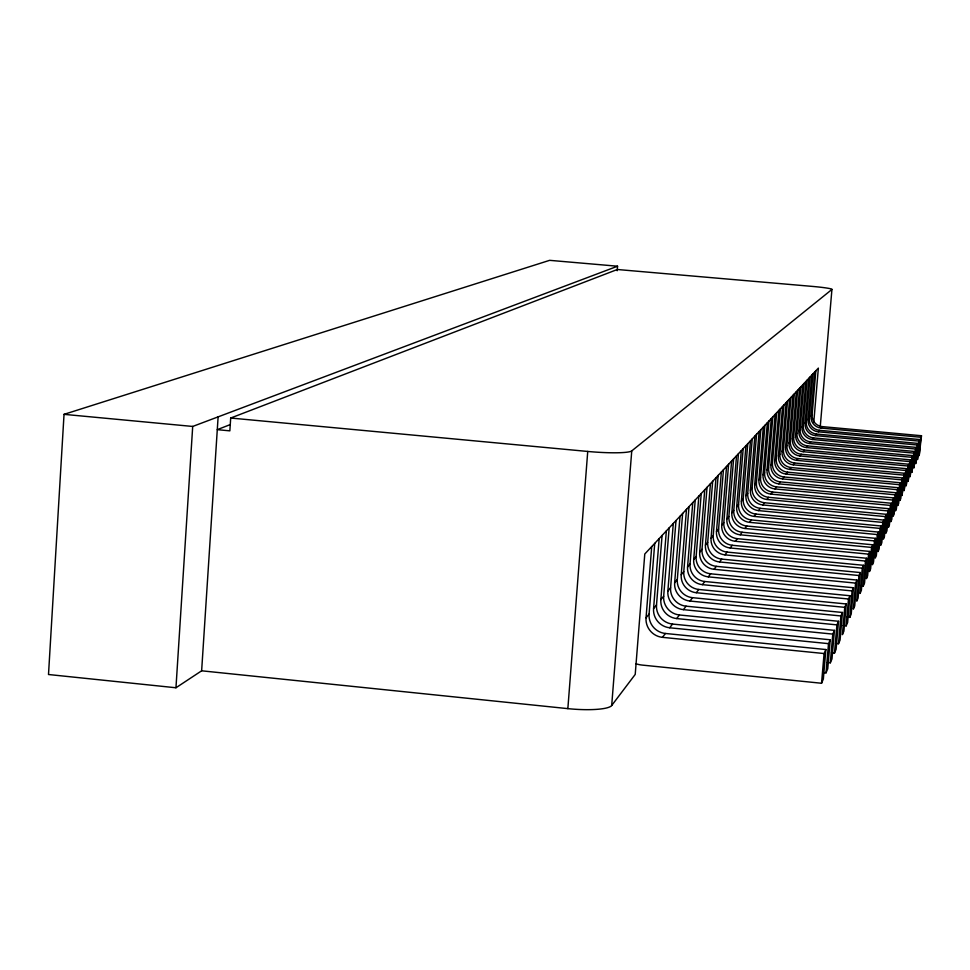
<?xml version="1.0" encoding="UTF-8"?>
<svg xmlns="http://www.w3.org/2000/svg" width="970" height="970" viewBox="0 0 970 970"><rect width="100%" height="100%" fill="white"/><g stroke="black" fill="none" stroke-linecap="round" stroke-linejoin="round"><path stroke-width="1.45" d="M617.199 270.727L617.55 266.216L549.638 260.336L64.032 414.348L48.5 674.514L175.958 687.766L201.639 670.803L567.85 708.634A38.521 7.445 4.4 0 0 611.694 705.505L635.217 674.417L644.783 554.003L818.365 368.103L813.769 422.338M175.958 687.766L192.703 426.448L617.55 266.216M201.639 670.803L218.117 416.857M820.208 427.224L831.92 289.46A21.316 1.358 4.7 0 0 812.387 286.405L617.32 269.502L230.69 418.034L229.854 430.85L217.28 429.661L229.951 424.702M567.85 708.634L587.735 451.45A38.848 4.547 4.4 0 0 631.749 450.904L831.92 289.46M611.694 705.505L631.749 450.904M654.726 543.358L649.088 614.071A17.945 17.581 40.4 0 0 665.396 633.471L825.87 649.536L824.088 653.537L662.462 637.338A18.066 17.702 40.5 0 1 646.044 617.793L651.719 546.583M662.073 535.488L656.508 605.001A17.63 17.29 40.3 0 0 672.525 624.062L830.235 639.788L828.513 643.644L669.7 627.784A17.751 17.411 40.3 0 1 653.574 608.59L659.163 538.605M669.154 527.898L663.674 596.235A17.327 16.999 40.1 0 0 679.424 614.968L834.455 630.367L832.781 634.101L676.696 618.569A17.448 17.12 40.2 0 1 660.837 599.702L666.354 530.905M676.005 520.563L670.597 587.759A17.036 16.72 40 0 0 686.081 606.177L838.516 621.273L836.904 624.874L683.45 609.657A17.145 16.829 40 0 1 667.857 591.118L673.301 523.473M682.625 513.47L677.303 579.563A16.757 16.454 39.8 0 0 692.519 597.678L842.457 612.47L840.893 615.962L689.973 601.048A16.866 16.563 39.8 0 1 674.647 582.812L680.006 516.283M689.027 506.619L683.777 571.645A16.478 16.199 39.6 0 0 698.752 589.457L846.264 603.971L844.749 607.341L696.29 592.718A16.587 16.296 39.7 0 1 681.207 574.786L686.493 509.335M695.235 499.974L690.046 563.982A16.211 15.944 39.4 0 0 704.79 581.503L849.938 595.738L848.483 598.999L702.401 584.655A16.32 16.041 39.5 0 1 687.56 567.013L692.774 502.605M701.237 493.548L696.12 556.55A15.956 15.702 39.3 0 0 710.622 573.803L853.503 587.759L852.096 590.924L708.306 576.859A16.053 15.799 39.3 0 1 693.708 559.496L698.861 496.094M707.045 487.316L702.001 549.359A15.702 15.459 39.1 0 0 716.284 566.334L856.959 580.048L855.588 583.103L714.041 569.293A15.811 15.556 39.1 0 1 699.673 552.209L704.741 489.789M712.683 481.278L707.7 542.375A15.471 15.229 38.9 0 0 721.765 559.108L860.305 572.555L858.984 575.525L719.594 561.969A15.568 15.326 39 0 1 705.445 545.14L710.452 483.678M718.152 475.421L713.229 535.622A15.229 15.011 38.7 0 0 727.088 552.088L863.555 565.304L862.269 568.178L724.978 554.864A15.326 15.096 38.8 0 1 711.046 538.301L715.993 477.749M723.462 469.747L718.6 529.05A15.011 14.792 38.5 0 0 732.241 545.273L866.707 558.259L865.458 561.048L730.204 547.977A15.096 14.877 38.6 0 1 716.478 531.657L721.353 472.002M728.603 464.23L723.814 522.684A14.792 14.574 38.3 0 0 737.261 538.665L869.763 551.433L868.55 554.137L735.272 541.284A14.877 14.659 38.4 0 1 721.741 525.207L726.566 466.424M733.611 458.883L728.87 516.501A14.574 14.368 38.1 0 0 742.123 532.251L872.721 544.788L871.545 547.419L740.195 534.797A14.659 14.453 38.2 0 1 726.87 518.95L731.622 461.005M738.461 453.681L733.781 510.487A14.368 14.174 37.9 0 0 746.851 526.019L875.607 538.35L874.467 540.908L744.972 528.492A14.453 14.247 38 0 1 731.841 512.863L736.533 455.742M743.178 448.625L738.558 504.642A14.162 13.98 37.6 0 0 751.447 519.956L878.408 532.081L877.292 534.567L749.616 522.357A14.247 14.053 37.7 0 1 736.666 506.958L741.31 450.626M747.773 443.702L743.202 498.956A13.968 13.786 37.4 0 0 755.909 514.064L881.136 525.995L880.057 528.408L754.139 516.404A14.041 13.871 37.5 0 1 741.359 501.211L745.954 445.654M752.235 438.925L747.724 493.439A13.774 13.604 37.2 0 0 760.25 508.328L883.779 520.078L882.736 522.418L758.528 510.608A13.859 13.677 37.3 0 1 745.93 495.621L750.465 440.816M756.576 434.269L752.126 488.055A13.592 13.422 37 0 0 764.481 502.751L886.362 514.306L885.331 516.598L762.808 504.958A13.665 13.495 37.1 0 1 750.38 490.189L754.854 436.124M760.807 429.746L756.406 482.817A13.41 13.253 36.7 0 0 768.604 497.319L888.872 508.704L887.877 510.923L766.967 499.477A13.483 13.325 36.8 0 1 754.708 484.903L759.134 431.541M764.93 425.333L760.565 477.725A13.24 13.083 36.5 0 0 772.605 492.032L891.309 503.248L890.339 505.406L771.017 494.13A13.301 13.156 36.6 0 1 758.916 479.75L763.293 427.091M768.931 421.041L764.627 472.754A13.071 12.913 36.2 0 0 776.509 486.879L893.685 497.925L892.739 500.035L774.957 488.928A13.131 12.986 36.3 0 1 763.014 474.73L767.343 422.75M772.847 416.857L768.579 467.916A12.901 12.755 36 0 0 780.316 481.86L896.001 492.736L895.092 494.797L778.801 483.86A12.962 12.816 36.1 0 1 767.015 469.844L771.295 418.519M776.655 412.771L772.435 463.199A12.731 12.598 35.7 0 0 784.027 476.973L898.269 487.692L897.371 489.692L782.547 478.913A12.804 12.658 35.8 0 1 770.907 465.079L775.139 414.396M780.365 408.794L776.206 458.604A12.574 12.452 35.4 0 0 787.64 472.196L900.463 482.769L899.59 484.721L786.209 474.1A12.634 12.513 35.5 0 1 774.703 460.435L778.898 410.383M783.99 404.914L779.868 454.118A12.416 12.295 35.1 0 0 791.168 467.552L902.621 477.967L901.76 479.871L789.762 469.395A12.489 12.355 35.2 0 1 778.413 455.9L782.547 406.454M787.519 401.131L783.445 449.74A12.27 12.149 34.8 0 0 794.612 463.005L904.707 473.275L903.882 475.142L793.242 464.812A12.331 12.21 35 0 1 782.026 451.486L786.124 402.635M790.974 397.445L786.937 445.472A12.125 12.004 34.5 0 0 797.97 458.58L906.756 468.704L905.944 470.523L796.637 460.338A12.186 12.064 34.7 0 1 785.554 447.17L789.604 398.912M794.345 393.832L790.356 441.301A11.979 11.87 34.2 0 0 801.244 454.251L908.757 464.242L907.956 466.012L799.947 455.973A12.04 11.919 34.4 0 1 788.998 442.963L792.999 395.263M797.631 390.316L793.678 437.228A11.834 11.737 33.9 0 0 804.445 450.019L910.709 459.877L909.933 461.611L803.172 451.705A11.895 11.786 34 0 1 792.357 438.84L796.321 391.71M800.844 386.872L796.928 433.25A11.701 11.604 33.6 0 0 807.573 445.897L912.612 455.621L911.848 457.319L806.337 447.534A11.761 11.652 33.7 0 1 795.643 434.827L799.559 388.242M803.972 383.514L800.117 429.358A11.567 11.47 33.3 0 0 810.629 441.871L914.467 451.462L913.728 453.111L809.416 443.472A11.616 11.519 33.4 0 1 798.843 430.91L802.736 384.847M807.04 380.228L803.221 425.563A11.434 11.337 32.9 0 0 813.624 437.931L916.286 447.4L915.559 449.013L812.436 439.495A11.495 11.397 33.1 0 1 801.984 427.079L805.827 381.537M810.047 377.015L806.252 421.853A11.313 11.216 32.6 0 0 816.546 434.075L918.069 443.423L917.353 445L815.382 435.603A11.361 11.264 32.7 0 1 805.052 423.32L808.847 378.288M812.981 373.874L809.222 418.215A11.179 11.094 32.2 0 0 819.395 430.304L919.803 439.543L919.111 441.083L818.268 431.808A11.228 11.143 32.3 0 1 808.046 419.658L811.805 375.123M815.843 370.807L812.132 414.663A11.058 10.973 31.8 0 0 822.184 426.618L921.5 435.736L920.821 437.252L821.081 428.085A11.106 11.022 32 0 1 810.968 416.082L814.703 372.031M635.908 663.735A30.082 29.439 41.1 0 0 642.273 665.093L821.541 683.256L824.088 653.537M825.87 649.536L823.348 679.048L821.541 683.256M822.996 672.549L826.003 672.853L828.513 643.644M830.235 639.788L827.749 668.791L826.003 672.853M827.301 662.498L830.32 662.801L832.781 634.101M834.455 630.367L831.993 658.885L830.32 662.801M831.46 652.798L834.479 653.101L836.904 624.874M838.516 621.273L836.104 649.306L834.479 653.101M835.51 643.413L838.504 643.716L840.893 615.962M842.457 612.47L840.081 640.054L838.504 643.716M844.749 607.341L842.396 634.647L843.912 631.106L846.264 603.971M843.16 625.577L846.155 625.868L848.483 598.999M849.938 595.738L847.635 622.437L846.155 625.868M846.798 617.078L849.805 617.369L852.096 590.924M853.503 587.759L851.236 614.046L849.805 617.369M855.588 583.103L853.333 609.148L854.715 605.923L856.959 580.048M858.984 575.525L856.752 601.17L858.098 598.053L860.305 572.555M862.269 568.178L860.075 593.446L861.372 590.415L863.555 565.304M860.293 585.65L863.288 585.941L865.458 561.048M866.707 558.259L864.549 583.006L863.288 585.941M868.55 554.137L866.416 578.666L867.641 575.816L869.763 551.433M871.545 547.419L869.447 571.597L870.636 568.832L872.721 544.788M874.467 540.908L872.382 564.734L873.546 562.042L875.607 538.35M877.292 534.567L875.243 558.065L876.371 555.458L878.408 532.081M880.057 528.408L878.032 551.591L879.123 549.044L881.136 525.995M882.736 522.418L880.736 545.285L881.791 542.812L883.779 520.078M885.331 516.598L883.367 539.15L884.397 536.75L886.362 514.306M887.877 510.923L885.925 533.185L886.932 530.845L888.872 508.704M890.339 505.406L888.411 527.377L889.393 525.097L891.309 503.248M892.739 500.035L890.848 521.714L891.794 519.496L893.685 497.925M895.092 494.797L893.212 516.21L894.134 514.039L896.001 492.736M897.371 489.692L895.516 510.838L896.413 508.729L898.269 487.692M899.59 484.721L897.759 505.6L898.644 503.539L900.463 482.769M901.76 479.871L899.954 500.496L900.815 498.483L902.621 477.967M903.882 475.142L902.088 495.512L904.707 473.275M905.944 470.523L904.173 490.65L906.756 468.704M907.956 466.012L906.21 485.909L908.757 464.242M909.933 461.611L908.199 481.265L910.709 459.877M911.848 457.319L910.139 476.743L912.612 455.621M913.728 453.111L912.03 472.329L914.467 451.462M915.559 449.013L913.885 468.013L916.286 447.4M917.353 445L915.692 463.781L918.069 443.423M919.111 441.083L917.474 459.659L919.803 439.543M920.821 437.252L919.196 455.621L921.5 435.736M662.462 637.338L665.396 633.471M669.7 627.784L672.525 624.062M676.696 618.569L679.424 614.968M683.45 609.657L686.081 606.177M689.973 601.048L692.519 597.678M696.29 592.718L698.752 589.457M702.401 584.655L704.79 581.503M708.306 576.859L710.622 573.803M714.041 569.293L716.284 566.334M719.594 561.969L721.765 559.108M724.978 554.864L727.088 552.088M730.204 547.977L732.241 545.273M735.272 541.284L737.261 538.665M740.195 534.797L742.123 532.251M744.972 528.492L746.851 526.019M749.616 522.357L751.447 519.956M754.139 516.404L755.909 514.064M758.528 510.608L760.25 508.328M762.808 504.958L764.481 502.751M766.967 499.477L768.604 497.319M771.017 494.13L772.605 492.032M774.957 488.928L776.509 486.879M778.801 483.86L780.316 481.86M782.547 478.913L784.027 476.973M786.209 474.1L787.64 472.196M789.762 469.395L791.168 467.552M793.242 464.812L794.612 463.005M796.637 460.338L797.97 458.58M799.947 455.973L801.244 454.251M803.172 451.705L804.445 450.019M806.337 447.534L807.573 445.897M809.416 443.472L810.629 441.871M812.436 439.495L813.624 437.931M815.382 435.603L816.546 434.075M818.268 431.808L819.395 430.304M821.081 428.085L822.184 426.618M646.044 617.793L649.088 614.071M653.574 608.59L656.508 605.001M660.837 599.702L663.674 596.235M667.857 591.118L670.597 587.759M674.647 582.812L677.303 579.563M681.207 574.786L683.777 571.645M687.56 567.013L690.046 563.982M693.708 559.496L696.12 556.55M699.673 552.209L702.001 549.359M705.445 545.14L707.7 542.375M711.046 538.301L713.229 535.622M716.478 531.657L718.6 529.05M721.741 525.207L723.814 522.684M726.87 518.95L728.87 516.501M731.841 512.863L733.781 510.487M736.666 506.958L738.558 504.642M741.359 501.211L743.202 498.956M745.93 495.621L747.724 493.439M750.38 490.189L752.126 488.055M754.708 484.903L756.406 482.817M758.916 479.75L760.565 477.725M763.014 474.73L764.627 472.754M767.015 469.844L768.579 467.916M770.907 465.079L772.435 463.199M774.703 460.435L776.206 458.604M778.413 455.9L779.868 454.118M782.026 451.486L783.445 449.74M785.554 447.17L786.937 445.472M788.998 442.963L790.356 441.301M792.357 438.84L793.678 437.228M795.643 434.827L796.928 433.25M798.843 430.91L800.117 429.358M801.984 427.079L803.221 425.563M805.052 423.32L806.252 421.853M808.046 419.658L809.222 418.215M810.968 416.082L812.132 414.663M230.69 418.034L587.735 451.45M64.032 414.348L192.703 426.448"/></g></svg>
